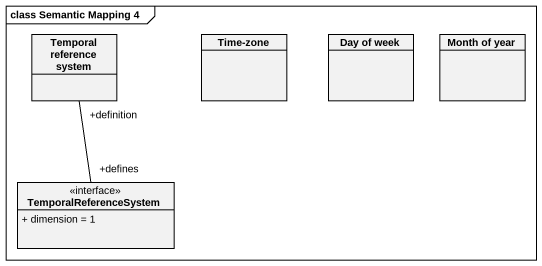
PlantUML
@startuml
mainframe class Semantic Mapping 4
hide circle
hide empty members
skinparam classAttributeIconSize 0
class "Temporal reference system" as Temporal_reference_system
class "Time-zone" as Time_zone
class "Day of week" as Day_of_week
class "Month of year" as Month_of_year
class TemporalReferenceSystem <<interface>> {
  + dimension = 1
}
TemporalReferenceSystem "+defines" -up- "+definition" Temporal_reference_system
@enduml
